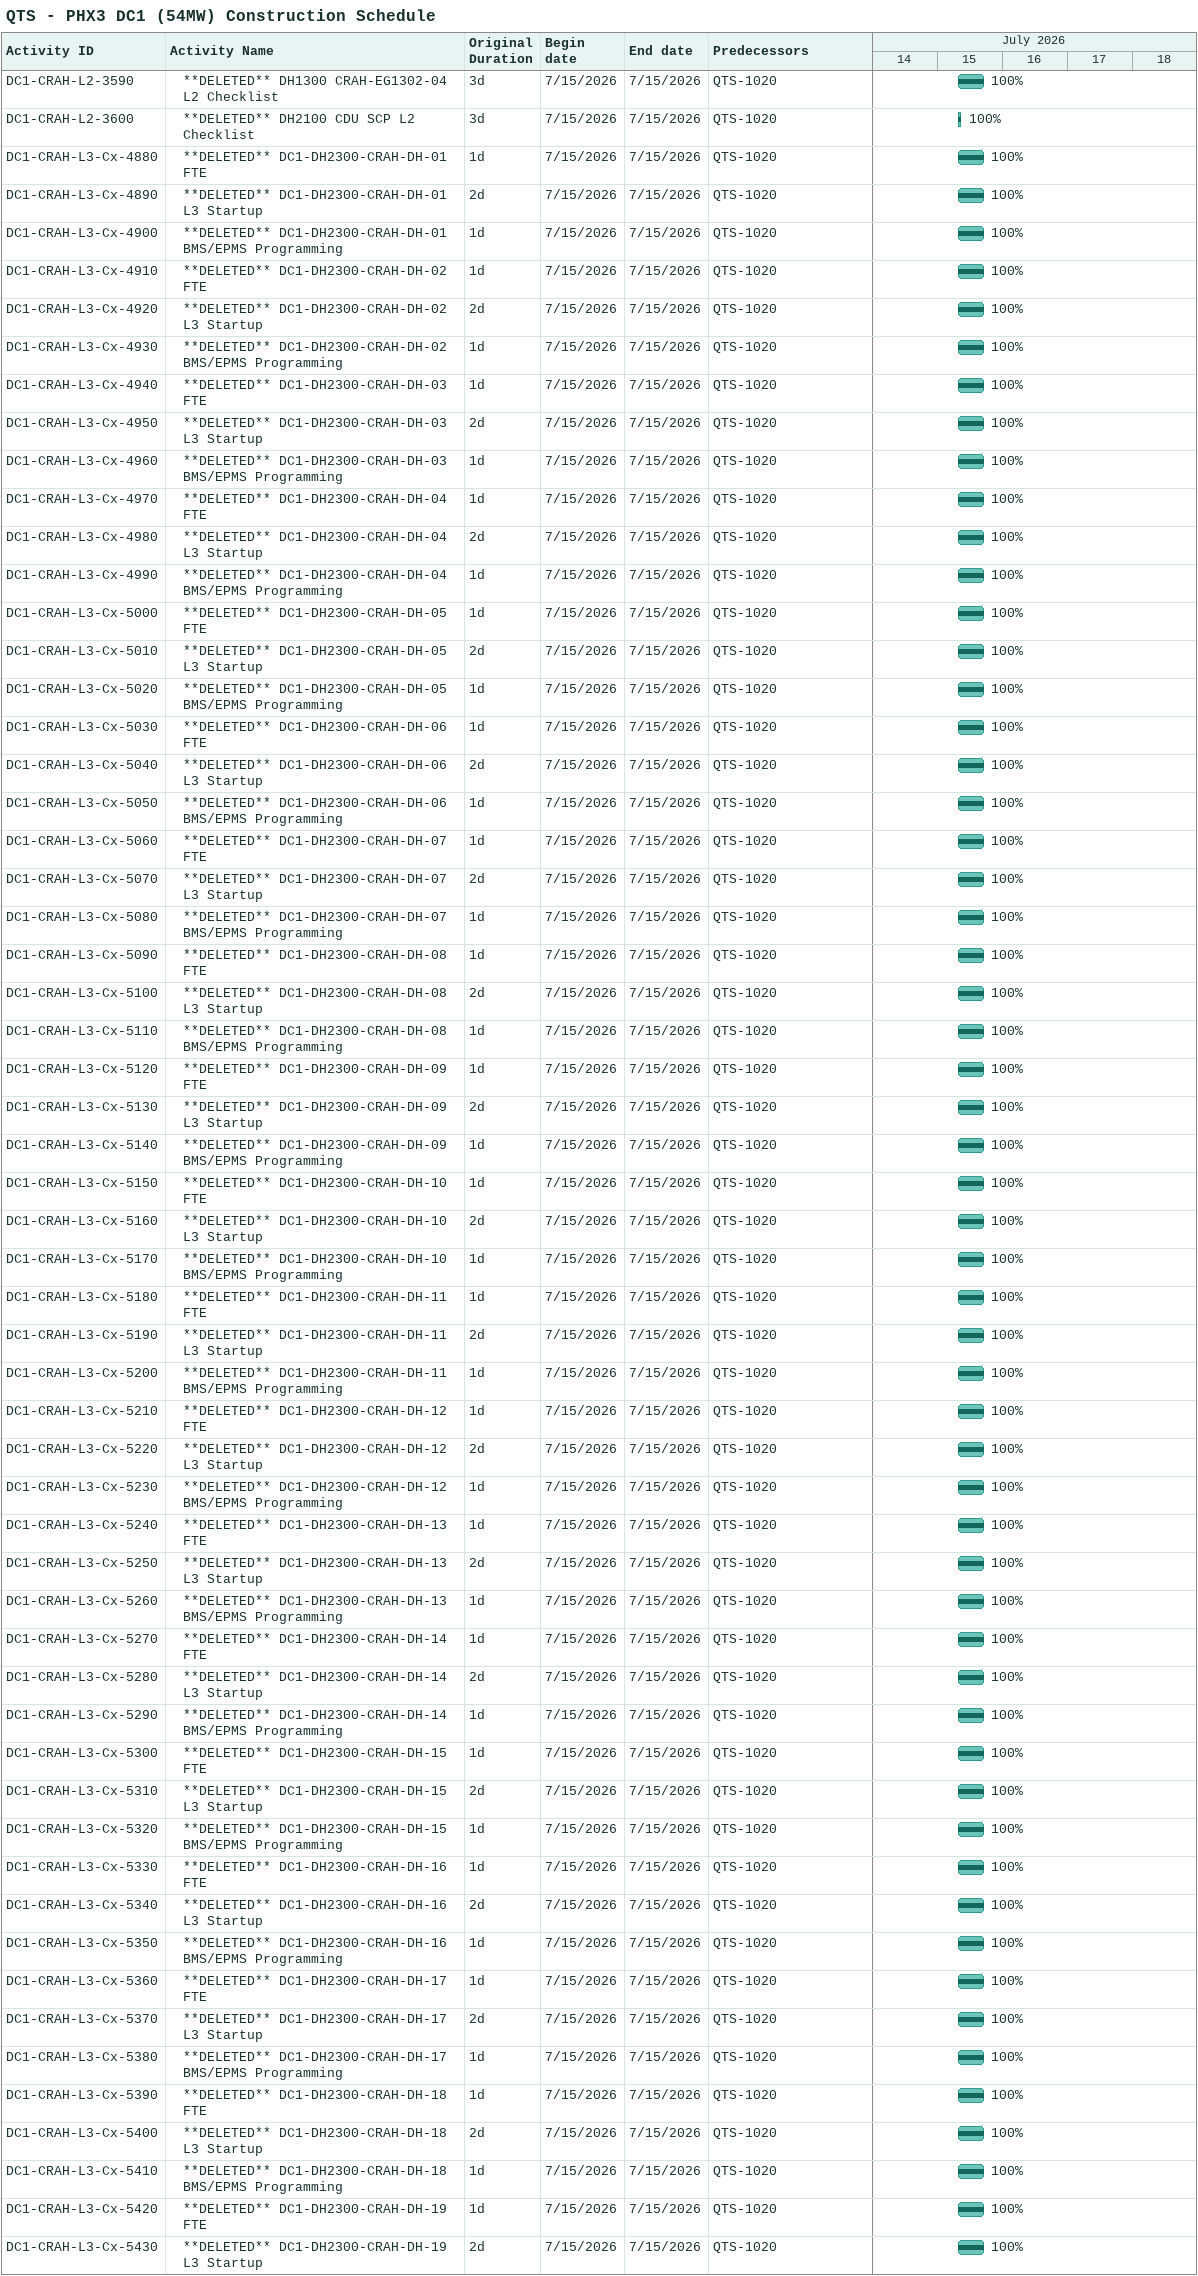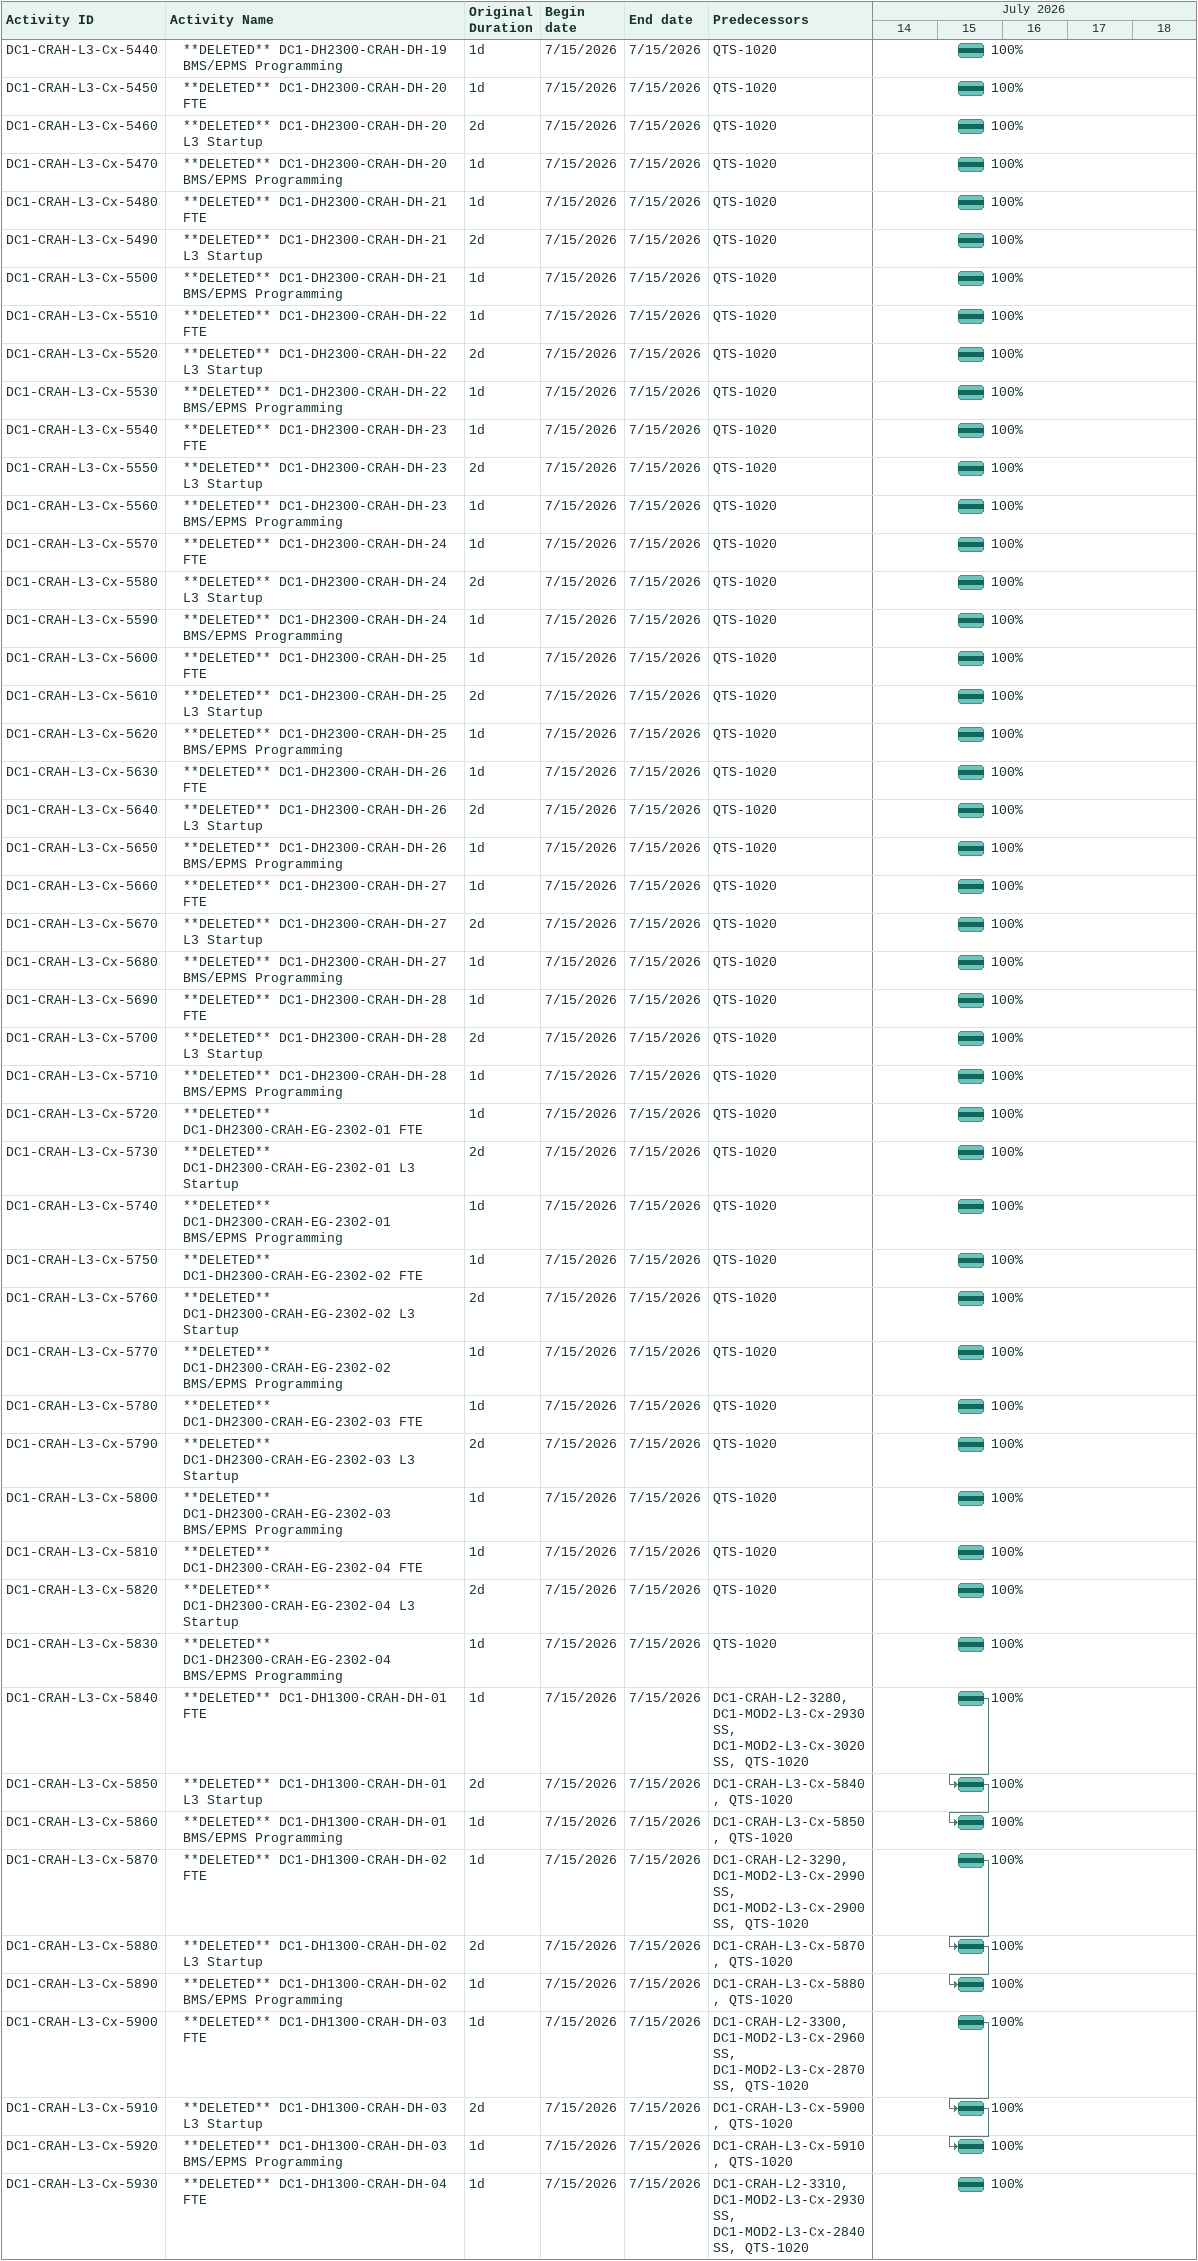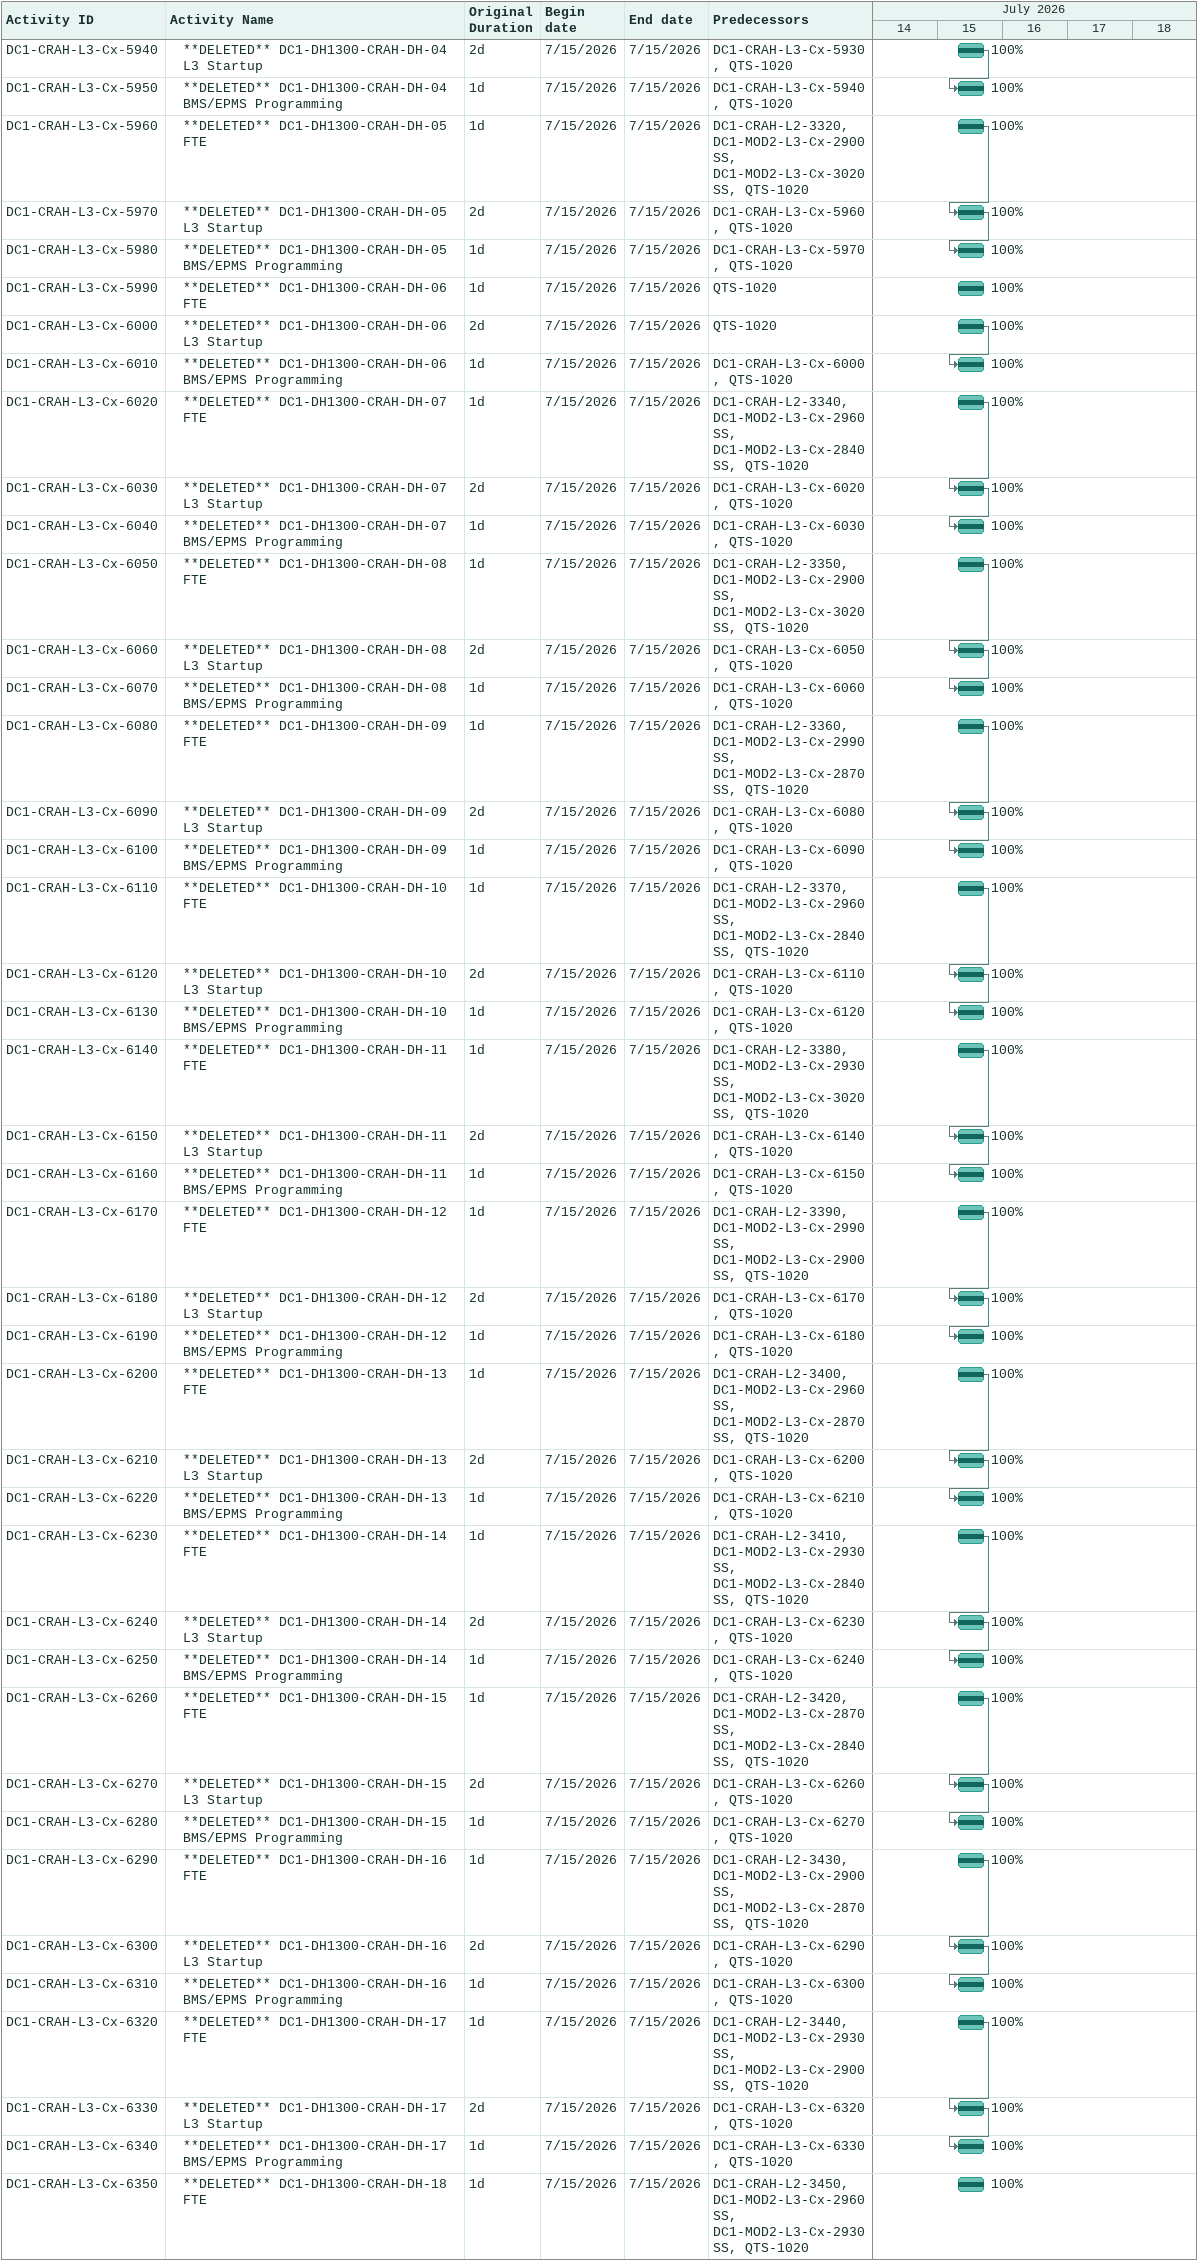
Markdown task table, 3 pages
QTS - PHX3 DC1 (54MW) Construction Schedule

| ID | Level | Task | Original duration | Start | Finish | Predecessors | % complete |
|---|---|---|---|---|---|---|---|
| DC1-CRAH-L2-3590 | 2 | **DELETED** DH1300 CRAH-EG1302-04 L2 Checklist | 3d | 2026-07-15 | 2026-07-15 | QTS-1020 | 100 |
| DC1-CRAH-L2-3600 | 2 | **DELETED** DH2100 CDU SCP L2 Checklist | 3d | 2026-07-15 | 2026-07-15 | QTS-1020 | 100 |
| DC1-CRAH-L3-Cx-4880 | 2 | **DELETED** DC1-DH2300-CRAH-DH-01 FTE | 1d | 2026-07-15 | 2026-07-15 | QTS-1020 | 100 |
| DC1-CRAH-L3-Cx-4890 | 2 | **DELETED** DC1-DH2300-CRAH-DH-01 L3 Startup | 2d | 2026-07-15 | 2026-07-15 | QTS-1020 | 100 |
| DC1-CRAH-L3-Cx-4900 | 2 | **DELETED** DC1-DH2300-CRAH-DH-01 BMS/EPMS Programming | 1d | 2026-07-15 | 2026-07-15 | QTS-1020 | 100 |
| DC1-CRAH-L3-Cx-4910 | 2 | **DELETED** DC1-DH2300-CRAH-DH-02 FTE | 1d | 2026-07-15 | 2026-07-15 | QTS-1020 | 100 |
| DC1-CRAH-L3-Cx-4920 | 2 | **DELETED** DC1-DH2300-CRAH-DH-02 L3 Startup | 2d | 2026-07-15 | 2026-07-15 | QTS-1020 | 100 |
| DC1-CRAH-L3-Cx-4930 | 2 | **DELETED** DC1-DH2300-CRAH-DH-02 BMS/EPMS Programming | 1d | 2026-07-15 | 2026-07-15 | QTS-1020 | 100 |
| DC1-CRAH-L3-Cx-4940 | 2 | **DELETED** DC1-DH2300-CRAH-DH-03 FTE | 1d | 2026-07-15 | 2026-07-15 | QTS-1020 | 100 |
| DC1-CRAH-L3-Cx-4950 | 2 | **DELETED** DC1-DH2300-CRAH-DH-03 L3 Startup | 2d | 2026-07-15 | 2026-07-15 | QTS-1020 | 100 |
| DC1-CRAH-L3-Cx-4960 | 2 | **DELETED** DC1-DH2300-CRAH-DH-03 BMS/EPMS Programming | 1d | 2026-07-15 | 2026-07-15 | QTS-1020 | 100 |
| DC1-CRAH-L3-Cx-4970 | 2 | **DELETED** DC1-DH2300-CRAH-DH-04 FTE | 1d | 2026-07-15 | 2026-07-15 | QTS-1020 | 100 |
| DC1-CRAH-L3-Cx-4980 | 2 | **DELETED** DC1-DH2300-CRAH-DH-04 L3 Startup | 2d | 2026-07-15 | 2026-07-15 | QTS-1020 | 100 |
| DC1-CRAH-L3-Cx-4990 | 2 | **DELETED** DC1-DH2300-CRAH-DH-04 BMS/EPMS Programming | 1d | 2026-07-15 | 2026-07-15 | QTS-1020 | 100 |
| DC1-CRAH-L3-Cx-5000 | 2 | **DELETED** DC1-DH2300-CRAH-DH-05 FTE | 1d | 2026-07-15 | 2026-07-15 | QTS-1020 | 100 |
| DC1-CRAH-L3-Cx-5010 | 2 | **DELETED** DC1-DH2300-CRAH-DH-05 L3 Startup | 2d | 2026-07-15 | 2026-07-15 | QTS-1020 | 100 |
| DC1-CRAH-L3-Cx-5020 | 2 | **DELETED** DC1-DH2300-CRAH-DH-05 BMS/EPMS Programming | 1d | 2026-07-15 | 2026-07-15 | QTS-1020 | 100 |
| DC1-CRAH-L3-Cx-5030 | 2 | **DELETED** DC1-DH2300-CRAH-DH-06 FTE | 1d | 2026-07-15 | 2026-07-15 | QTS-1020 | 100 |
| DC1-CRAH-L3-Cx-5040 | 2 | **DELETED** DC1-DH2300-CRAH-DH-06 L3 Startup | 2d | 2026-07-15 | 2026-07-15 | QTS-1020 | 100 |
| DC1-CRAH-L3-Cx-5050 | 2 | **DELETED** DC1-DH2300-CRAH-DH-06 BMS/EPMS Programming | 1d | 2026-07-15 | 2026-07-15 | QTS-1020 | 100 |
| DC1-CRAH-L3-Cx-5060 | 2 | **DELETED** DC1-DH2300-CRAH-DH-07 FTE | 1d | 2026-07-15 | 2026-07-15 | QTS-1020 | 100 |
| DC1-CRAH-L3-Cx-5070 | 2 | **DELETED** DC1-DH2300-CRAH-DH-07 L3 Startup | 2d | 2026-07-15 | 2026-07-15 | QTS-1020 | 100 |
| DC1-CRAH-L3-Cx-5080 | 2 | **DELETED** DC1-DH2300-CRAH-DH-07 BMS/EPMS Programming | 1d | 2026-07-15 | 2026-07-15 | QTS-1020 | 100 |
| DC1-CRAH-L3-Cx-5090 | 2 | **DELETED** DC1-DH2300-CRAH-DH-08 FTE | 1d | 2026-07-15 | 2026-07-15 | QTS-1020 | 100 |
| DC1-CRAH-L3-Cx-5100 | 2 | **DELETED** DC1-DH2300-CRAH-DH-08 L3 Startup | 2d | 2026-07-15 | 2026-07-15 | QTS-1020 | 100 |
| DC1-CRAH-L3-Cx-5110 | 2 | **DELETED** DC1-DH2300-CRAH-DH-08 BMS/EPMS Programming | 1d | 2026-07-15 | 2026-07-15 | QTS-1020 | 100 |
| DC1-CRAH-L3-Cx-5120 | 2 | **DELETED** DC1-DH2300-CRAH-DH-09 FTE | 1d | 2026-07-15 | 2026-07-15 | QTS-1020 | 100 |
| DC1-CRAH-L3-Cx-5130 | 2 | **DELETED** DC1-DH2300-CRAH-DH-09 L3 Startup | 2d | 2026-07-15 | 2026-07-15 | QTS-1020 | 100 |
| DC1-CRAH-L3-Cx-5140 | 2 | **DELETED** DC1-DH2300-CRAH-DH-09 BMS/EPMS Programming | 1d | 2026-07-15 | 2026-07-15 | QTS-1020 | 100 |
| DC1-CRAH-L3-Cx-5150 | 2 | **DELETED** DC1-DH2300-CRAH-DH-10 FTE | 1d | 2026-07-15 | 2026-07-15 | QTS-1020 | 100 |
| DC1-CRAH-L3-Cx-5160 | 2 | **DELETED** DC1-DH2300-CRAH-DH-10 L3 Startup | 2d | 2026-07-15 | 2026-07-15 | QTS-1020 | 100 |
| DC1-CRAH-L3-Cx-5170 | 2 | **DELETED** DC1-DH2300-CRAH-DH-10 BMS/EPMS Programming | 1d | 2026-07-15 | 2026-07-15 | QTS-1020 | 100 |
| DC1-CRAH-L3-Cx-5180 | 2 | **DELETED** DC1-DH2300-CRAH-DH-11 FTE | 1d | 2026-07-15 | 2026-07-15 | QTS-1020 | 100 |
| DC1-CRAH-L3-Cx-5190 | 2 | **DELETED** DC1-DH2300-CRAH-DH-11 L3 Startup | 2d | 2026-07-15 | 2026-07-15 | QTS-1020 | 100 |
| DC1-CRAH-L3-Cx-5200 | 2 | **DELETED** DC1-DH2300-CRAH-DH-11 BMS/EPMS Programming | 1d | 2026-07-15 | 2026-07-15 | QTS-1020 | 100 |
| DC1-CRAH-L3-Cx-5210 | 2 | **DELETED** DC1-DH2300-CRAH-DH-12 FTE | 1d | 2026-07-15 | 2026-07-15 | QTS-1020 | 100 |
| DC1-CRAH-L3-Cx-5220 | 2 | **DELETED** DC1-DH2300-CRAH-DH-12 L3 Startup | 2d | 2026-07-15 | 2026-07-15 | QTS-1020 | 100 |
| DC1-CRAH-L3-Cx-5230 | 2 | **DELETED** DC1-DH2300-CRAH-DH-12 BMS/EPMS Programming | 1d | 2026-07-15 | 2026-07-15 | QTS-1020 | 100 |
| DC1-CRAH-L3-Cx-5240 | 2 | **DELETED** DC1-DH2300-CRAH-DH-13 FTE | 1d | 2026-07-15 | 2026-07-15 | QTS-1020 | 100 |
| DC1-CRAH-L3-Cx-5250 | 2 | **DELETED** DC1-DH2300-CRAH-DH-13 L3 Startup | 2d | 2026-07-15 | 2026-07-15 | QTS-1020 | 100 |
| DC1-CRAH-L3-Cx-5260 | 2 | **DELETED** DC1-DH2300-CRAH-DH-13 BMS/EPMS Programming | 1d | 2026-07-15 | 2026-07-15 | QTS-1020 | 100 |
| DC1-CRAH-L3-Cx-5270 | 2 | **DELETED** DC1-DH2300-CRAH-DH-14 FTE | 1d | 2026-07-15 | 2026-07-15 | QTS-1020 | 100 |
| DC1-CRAH-L3-Cx-5280 | 2 | **DELETED** DC1-DH2300-CRAH-DH-14 L3 Startup | 2d | 2026-07-15 | 2026-07-15 | QTS-1020 | 100 |
| DC1-CRAH-L3-Cx-5290 | 2 | **DELETED** DC1-DH2300-CRAH-DH-14 BMS/EPMS Programming | 1d | 2026-07-15 | 2026-07-15 | QTS-1020 | 100 |
| DC1-CRAH-L3-Cx-5300 | 2 | **DELETED** DC1-DH2300-CRAH-DH-15 FTE | 1d | 2026-07-15 | 2026-07-15 | QTS-1020 | 100 |
| DC1-CRAH-L3-Cx-5310 | 2 | **DELETED** DC1-DH2300-CRAH-DH-15 L3 Startup | 2d | 2026-07-15 | 2026-07-15 | QTS-1020 | 100 |
| DC1-CRAH-L3-Cx-5320 | 2 | **DELETED** DC1-DH2300-CRAH-DH-15 BMS/EPMS Programming | 1d | 2026-07-15 | 2026-07-15 | QTS-1020 | 100 |
| DC1-CRAH-L3-Cx-5330 | 2 | **DELETED** DC1-DH2300-CRAH-DH-16 FTE | 1d | 2026-07-15 | 2026-07-15 | QTS-1020 | 100 |
| DC1-CRAH-L3-Cx-5340 | 2 | **DELETED** DC1-DH2300-CRAH-DH-16 L3 Startup | 2d | 2026-07-15 | 2026-07-15 | QTS-1020 | 100 |
| DC1-CRAH-L3-Cx-5350 | 2 | **DELETED** DC1-DH2300-CRAH-DH-16 BMS/EPMS Programming | 1d | 2026-07-15 | 2026-07-15 | QTS-1020 | 100 |
| DC1-CRAH-L3-Cx-5360 | 2 | **DELETED** DC1-DH2300-CRAH-DH-17 FTE | 1d | 2026-07-15 | 2026-07-15 | QTS-1020 | 100 |
| DC1-CRAH-L3-Cx-5370 | 2 | **DELETED** DC1-DH2300-CRAH-DH-17 L3 Startup | 2d | 2026-07-15 | 2026-07-15 | QTS-1020 | 100 |
| DC1-CRAH-L3-Cx-5380 | 2 | **DELETED** DC1-DH2300-CRAH-DH-17 BMS/EPMS Programming | 1d | 2026-07-15 | 2026-07-15 | QTS-1020 | 100 |
| DC1-CRAH-L3-Cx-5390 | 2 | **DELETED** DC1-DH2300-CRAH-DH-18 FTE | 1d | 2026-07-15 | 2026-07-15 | QTS-1020 | 100 |
| DC1-CRAH-L3-Cx-5400 | 2 | **DELETED** DC1-DH2300-CRAH-DH-18 L3 Startup | 2d | 2026-07-15 | 2026-07-15 | QTS-1020 | 100 |
| DC1-CRAH-L3-Cx-5410 | 2 | **DELETED** DC1-DH2300-CRAH-DH-18 BMS/EPMS Programming | 1d | 2026-07-15 | 2026-07-15 | QTS-1020 | 100 |
| DC1-CRAH-L3-Cx-5420 | 2 | **DELETED** DC1-DH2300-CRAH-DH-19 FTE | 1d | 2026-07-15 | 2026-07-15 | QTS-1020 | 100 |
| DC1-CRAH-L3-Cx-5430 | 2 | **DELETED** DC1-DH2300-CRAH-DH-19 L3 Startup | 2d | 2026-07-15 | 2026-07-15 | QTS-1020 | 100 |
| DC1-CRAH-L3-Cx-5440 | 2 | **DELETED** DC1-DH2300-CRAH-DH-19 BMS/EPMS Programming | 1d | 2026-07-15 | 2026-07-15 | QTS-1020 | 100 |
| DC1-CRAH-L3-Cx-5450 | 2 | **DELETED** DC1-DH2300-CRAH-DH-20 FTE | 1d | 2026-07-15 | 2026-07-15 | QTS-1020 | 100 |
| DC1-CRAH-L3-Cx-5460 | 2 | **DELETED** DC1-DH2300-CRAH-DH-20 L3 Startup | 2d | 2026-07-15 | 2026-07-15 | QTS-1020 | 100 |
| DC1-CRAH-L3-Cx-5470 | 2 | **DELETED** DC1-DH2300-CRAH-DH-20 BMS/EPMS Programming | 1d | 2026-07-15 | 2026-07-15 | QTS-1020 | 100 |
| DC1-CRAH-L3-Cx-5480 | 2 | **DELETED** DC1-DH2300-CRAH-DH-21 FTE | 1d | 2026-07-15 | 2026-07-15 | QTS-1020 | 100 |
| DC1-CRAH-L3-Cx-5490 | 2 | **DELETED** DC1-DH2300-CRAH-DH-21 L3 Startup | 2d | 2026-07-15 | 2026-07-15 | QTS-1020 | 100 |
| DC1-CRAH-L3-Cx-5500 | 2 | **DELETED** DC1-DH2300-CRAH-DH-21 BMS/EPMS Programming | 1d | 2026-07-15 | 2026-07-15 | QTS-1020 | 100 |
| DC1-CRAH-L3-Cx-5510 | 2 | **DELETED** DC1-DH2300-CRAH-DH-22 FTE | 1d | 2026-07-15 | 2026-07-15 | QTS-1020 | 100 |
| DC1-CRAH-L3-Cx-5520 | 2 | **DELETED** DC1-DH2300-CRAH-DH-22 L3 Startup | 2d | 2026-07-15 | 2026-07-15 | QTS-1020 | 100 |
| DC1-CRAH-L3-Cx-5530 | 2 | **DELETED** DC1-DH2300-CRAH-DH-22 BMS/EPMS Programming | 1d | 2026-07-15 | 2026-07-15 | QTS-1020 | 100 |
| DC1-CRAH-L3-Cx-5540 | 2 | **DELETED** DC1-DH2300-CRAH-DH-23 FTE | 1d | 2026-07-15 | 2026-07-15 | QTS-1020 | 100 |
| DC1-CRAH-L3-Cx-5550 | 2 | **DELETED** DC1-DH2300-CRAH-DH-23 L3 Startup | 2d | 2026-07-15 | 2026-07-15 | QTS-1020 | 100 |
| DC1-CRAH-L3-Cx-5560 | 2 | **DELETED** DC1-DH2300-CRAH-DH-23 BMS/EPMS Programming | 1d | 2026-07-15 | 2026-07-15 | QTS-1020 | 100 |
| DC1-CRAH-L3-Cx-5570 | 2 | **DELETED** DC1-DH2300-CRAH-DH-24 FTE | 1d | 2026-07-15 | 2026-07-15 | QTS-1020 | 100 |
| DC1-CRAH-L3-Cx-5580 | 2 | **DELETED** DC1-DH2300-CRAH-DH-24 L3 Startup | 2d | 2026-07-15 | 2026-07-15 | QTS-1020 | 100 |
| DC1-CRAH-L3-Cx-5590 | 2 | **DELETED** DC1-DH2300-CRAH-DH-24 BMS/EPMS Programming | 1d | 2026-07-15 | 2026-07-15 | QTS-1020 | 100 |
| DC1-CRAH-L3-Cx-5600 | 2 | **DELETED** DC1-DH2300-CRAH-DH-25 FTE | 1d | 2026-07-15 | 2026-07-15 | QTS-1020 | 100 |
| DC1-CRAH-L3-Cx-5610 | 2 | **DELETED** DC1-DH2300-CRAH-DH-25 L3 Startup | 2d | 2026-07-15 | 2026-07-15 | QTS-1020 | 100 |
| DC1-CRAH-L3-Cx-5620 | 2 | **DELETED** DC1-DH2300-CRAH-DH-25 BMS/EPMS Programming | 1d | 2026-07-15 | 2026-07-15 | QTS-1020 | 100 |
| DC1-CRAH-L3-Cx-5630 | 2 | **DELETED** DC1-DH2300-CRAH-DH-26 FTE | 1d | 2026-07-15 | 2026-07-15 | QTS-1020 | 100 |
| DC1-CRAH-L3-Cx-5640 | 2 | **DELETED** DC1-DH2300-CRAH-DH-26 L3 Startup | 2d | 2026-07-15 | 2026-07-15 | QTS-1020 | 100 |
| DC1-CRAH-L3-Cx-5650 | 2 | **DELETED** DC1-DH2300-CRAH-DH-26 BMS/EPMS Programming | 1d | 2026-07-15 | 2026-07-15 | QTS-1020 | 100 |
| DC1-CRAH-L3-Cx-5660 | 2 | **DELETED** DC1-DH2300-CRAH-DH-27 FTE | 1d | 2026-07-15 | 2026-07-15 | QTS-1020 | 100 |
| DC1-CRAH-L3-Cx-5670 | 2 | **DELETED** DC1-DH2300-CRAH-DH-27 L3 Startup | 2d | 2026-07-15 | 2026-07-15 | QTS-1020 | 100 |
| DC1-CRAH-L3-Cx-5680 | 2 | **DELETED** DC1-DH2300-CRAH-DH-27 BMS/EPMS Programming | 1d | 2026-07-15 | 2026-07-15 | QTS-1020 | 100 |
| DC1-CRAH-L3-Cx-5690 | 2 | **DELETED** DC1-DH2300-CRAH-DH-28 FTE | 1d | 2026-07-15 | 2026-07-15 | QTS-1020 | 100 |
| DC1-CRAH-L3-Cx-5700 | 2 | **DELETED** DC1-DH2300-CRAH-DH-28 L3 Startup | 2d | 2026-07-15 | 2026-07-15 | QTS-1020 | 100 |
| DC1-CRAH-L3-Cx-5710 | 2 | **DELETED** DC1-DH2300-CRAH-DH-28 BMS/EPMS Programming | 1d | 2026-07-15 | 2026-07-15 | QTS-1020 | 100 |
| DC1-CRAH-L3-Cx-5720 | 2 | **DELETED** DC1-DH2300-CRAH-EG-2302-01 FTE | 1d | 2026-07-15 | 2026-07-15 | QTS-1020 | 100 |
| DC1-CRAH-L3-Cx-5730 | 2 | **DELETED** DC1-DH2300-CRAH-EG-2302-01 L3 Startup | 2d | 2026-07-15 | 2026-07-15 | QTS-1020 | 100 |
| DC1-CRAH-L3-Cx-5740 | 2 | **DELETED** DC1-DH2300-CRAH-EG-2302-01 BMS/EPMS Programming | 1d | 2026-07-15 | 2026-07-15 | QTS-1020 | 100 |
| DC1-CRAH-L3-Cx-5750 | 2 | **DELETED** DC1-DH2300-CRAH-EG-2302-02 FTE | 1d | 2026-07-15 | 2026-07-15 | QTS-1020 | 100 |
| DC1-CRAH-L3-Cx-5760 | 2 | **DELETED** DC1-DH2300-CRAH-EG-2302-02 L3 Startup | 2d | 2026-07-15 | 2026-07-15 | QTS-1020 | 100 |
| DC1-CRAH-L3-Cx-5770 | 2 | **DELETED** DC1-DH2300-CRAH-EG-2302-02 BMS/EPMS Programming | 1d | 2026-07-15 | 2026-07-15 | QTS-1020 | 100 |
| DC1-CRAH-L3-Cx-5780 | 2 | **DELETED** DC1-DH2300-CRAH-EG-2302-03 FTE | 1d | 2026-07-15 | 2026-07-15 | QTS-1020 | 100 |
| DC1-CRAH-L3-Cx-5790 | 2 | **DELETED** DC1-DH2300-CRAH-EG-2302-03 L3 Startup | 2d | 2026-07-15 | 2026-07-15 | QTS-1020 | 100 |
| DC1-CRAH-L3-Cx-5800 | 2 | **DELETED** DC1-DH2300-CRAH-EG-2302-03 BMS/EPMS Programming | 1d | 2026-07-15 | 2026-07-15 | QTS-1020 | 100 |
| DC1-CRAH-L3-Cx-5810 | 2 | **DELETED** DC1-DH2300-CRAH-EG-2302-04 FTE | 1d | 2026-07-15 | 2026-07-15 | QTS-1020 | 100 |
| DC1-CRAH-L3-Cx-5820 | 2 | **DELETED** DC1-DH2300-CRAH-EG-2302-04 L3 Startup | 2d | 2026-07-15 | 2026-07-15 | QTS-1020 | 100 |
| DC1-CRAH-L3-Cx-5830 | 2 | **DELETED** DC1-DH2300-CRAH-EG-2302-04 BMS/EPMS Programming | 1d | 2026-07-15 | 2026-07-15 | QTS-1020 | 100 |
| DC1-CRAH-L3-Cx-5840 | 2 | **DELETED** DC1-DH1300-CRAH-DH-01 FTE | 1d | 2026-07-15 | 2026-07-15 | DC1-CRAH-L2-3280, DC1-MOD2-L3-Cx-2930SS, DC1-MOD2-L3-Cx-3020SS, QTS-1020 | 100 |
| DC1-CRAH-L3-Cx-5850 | 2 | **DELETED** DC1-DH1300-CRAH-DH-01 L3 Startup | 2d | 2026-07-15 | 2026-07-15 | DC1-CRAH-L3-Cx-5840, QTS-1020 | 100 |
| DC1-CRAH-L3-Cx-5860 | 2 | **DELETED** DC1-DH1300-CRAH-DH-01 BMS/EPMS Programming | 1d | 2026-07-15 | 2026-07-15 | DC1-CRAH-L3-Cx-5850, QTS-1020 | 100 |
| DC1-CRAH-L3-Cx-5870 | 2 | **DELETED** DC1-DH1300-CRAH-DH-02 FTE | 1d | 2026-07-15 | 2026-07-15 | DC1-CRAH-L2-3290, DC1-MOD2-L3-Cx-2990SS, DC1-MOD2-L3-Cx-2900SS, QTS-1020 | 100 |
| DC1-CRAH-L3-Cx-5880 | 2 | **DELETED** DC1-DH1300-CRAH-DH-02 L3 Startup | 2d | 2026-07-15 | 2026-07-15 | DC1-CRAH-L3-Cx-5870, QTS-1020 | 100 |
| DC1-CRAH-L3-Cx-5890 | 2 | **DELETED** DC1-DH1300-CRAH-DH-02 BMS/EPMS Programming | 1d | 2026-07-15 | 2026-07-15 | DC1-CRAH-L3-Cx-5880, QTS-1020 | 100 |
| DC1-CRAH-L3-Cx-5900 | 2 | **DELETED** DC1-DH1300-CRAH-DH-03 FTE | 1d | 2026-07-15 | 2026-07-15 | DC1-CRAH-L2-3300, DC1-MOD2-L3-Cx-2960SS, DC1-MOD2-L3-Cx-2870SS, QTS-1020 | 100 |
| DC1-CRAH-L3-Cx-5910 | 2 | **DELETED** DC1-DH1300-CRAH-DH-03 L3 Startup | 2d | 2026-07-15 | 2026-07-15 | DC1-CRAH-L3-Cx-5900, QTS-1020 | 100 |
| DC1-CRAH-L3-Cx-5920 | 2 | **DELETED** DC1-DH1300-CRAH-DH-03 BMS/EPMS Programming | 1d | 2026-07-15 | 2026-07-15 | DC1-CRAH-L3-Cx-5910, QTS-1020 | 100 |
| DC1-CRAH-L3-Cx-5930 | 2 | **DELETED** DC1-DH1300-CRAH-DH-04 FTE | 1d | 2026-07-15 | 2026-07-15 | DC1-CRAH-L2-3310, DC1-MOD2-L3-Cx-2930SS, DC1-MOD2-L3-Cx-2840SS, QTS-1020 | 100 |
| DC1-CRAH-L3-Cx-5940 | 2 | **DELETED** DC1-DH1300-CRAH-DH-04 L3 Startup | 2d | 2026-07-15 | 2026-07-15 | DC1-CRAH-L3-Cx-5930, QTS-1020 | 100 |
| DC1-CRAH-L3-Cx-5950 | 2 | **DELETED** DC1-DH1300-CRAH-DH-04 BMS/EPMS Programming | 1d | 2026-07-15 | 2026-07-15 | DC1-CRAH-L3-Cx-5940, QTS-1020 | 100 |
| DC1-CRAH-L3-Cx-5960 | 2 | **DELETED** DC1-DH1300-CRAH-DH-05 FTE | 1d | 2026-07-15 | 2026-07-15 | DC1-CRAH-L2-3320, DC1-MOD2-L3-Cx-2900SS, DC1-MOD2-L3-Cx-3020SS, QTS-1020 | 100 |
| DC1-CRAH-L3-Cx-5970 | 2 | **DELETED** DC1-DH1300-CRAH-DH-05 L3 Startup | 2d | 2026-07-15 | 2026-07-15 | DC1-CRAH-L3-Cx-5960, QTS-1020 | 100 |
| DC1-CRAH-L3-Cx-5980 | 2 | **DELETED** DC1-DH1300-CRAH-DH-05 BMS/EPMS Programming | 1d | 2026-07-15 | 2026-07-15 | DC1-CRAH-L3-Cx-5970, QTS-1020 | 100 |
| DC1-CRAH-L3-Cx-5990 | 2 | **DELETED** DC1-DH1300-CRAH-DH-06 FTE | 1d | 2026-07-15 | 2026-07-15 | QTS-1020 | 100 |
| DC1-CRAH-L3-Cx-6000 | 2 | **DELETED** DC1-DH1300-CRAH-DH-06 L3 Startup | 2d | 2026-07-15 | 2026-07-15 | QTS-1020 | 100 |
| DC1-CRAH-L3-Cx-6010 | 2 | **DELETED** DC1-DH1300-CRAH-DH-06 BMS/EPMS Programming | 1d | 2026-07-15 | 2026-07-15 | DC1-CRAH-L3-Cx-6000, QTS-1020 | 100 |
| DC1-CRAH-L3-Cx-6020 | 2 | **DELETED** DC1-DH1300-CRAH-DH-07 FTE | 1d | 2026-07-15 | 2026-07-15 | DC1-CRAH-L2-3340, DC1-MOD2-L3-Cx-2960SS, DC1-MOD2-L3-Cx-2840SS, QTS-1020 | 100 |
| DC1-CRAH-L3-Cx-6030 | 2 | **DELETED** DC1-DH1300-CRAH-DH-07 L3 Startup | 2d | 2026-07-15 | 2026-07-15 | DC1-CRAH-L3-Cx-6020, QTS-1020 | 100 |
| DC1-CRAH-L3-Cx-6040 | 2 | **DELETED** DC1-DH1300-CRAH-DH-07 BMS/EPMS Programming | 1d | 2026-07-15 | 2026-07-15 | DC1-CRAH-L3-Cx-6030, QTS-1020 | 100 |
| DC1-CRAH-L3-Cx-6050 | 2 | **DELETED** DC1-DH1300-CRAH-DH-08 FTE | 1d | 2026-07-15 | 2026-07-15 | DC1-CRAH-L2-3350, DC1-MOD2-L3-Cx-2900SS, DC1-MOD2-L3-Cx-3020SS, QTS-1020 | 100 |
| DC1-CRAH-L3-Cx-6060 | 2 | **DELETED** DC1-DH1300-CRAH-DH-08 L3 Startup | 2d | 2026-07-15 | 2026-07-15 | DC1-CRAH-L3-Cx-6050, QTS-1020 | 100 |
| DC1-CRAH-L3-Cx-6070 | 2 | **DELETED** DC1-DH1300-CRAH-DH-08 BMS/EPMS Programming | 1d | 2026-07-15 | 2026-07-15 | DC1-CRAH-L3-Cx-6060, QTS-1020 | 100 |
| DC1-CRAH-L3-Cx-6080 | 2 | **DELETED** DC1-DH1300-CRAH-DH-09 FTE | 1d | 2026-07-15 | 2026-07-15 | DC1-CRAH-L2-3360, DC1-MOD2-L3-Cx-2990SS, DC1-MOD2-L3-Cx-2870SS, QTS-1020 | 100 |
| DC1-CRAH-L3-Cx-6090 | 2 | **DELETED** DC1-DH1300-CRAH-DH-09 L3 Startup | 2d | 2026-07-15 | 2026-07-15 | DC1-CRAH-L3-Cx-6080, QTS-1020 | 100 |
| DC1-CRAH-L3-Cx-6100 | 2 | **DELETED** DC1-DH1300-CRAH-DH-09 BMS/EPMS Programming | 1d | 2026-07-15 | 2026-07-15 | DC1-CRAH-L3-Cx-6090, QTS-1020 | 100 |
| DC1-CRAH-L3-Cx-6110 | 2 | **DELETED** DC1-DH1300-CRAH-DH-10 FTE | 1d | 2026-07-15 | 2026-07-15 | DC1-CRAH-L2-3370, DC1-MOD2-L3-Cx-2960SS, DC1-MOD2-L3-Cx-2840SS, QTS-1020 | 100 |
| DC1-CRAH-L3-Cx-6120 | 2 | **DELETED** DC1-DH1300-CRAH-DH-10 L3 Startup | 2d | 2026-07-15 | 2026-07-15 | DC1-CRAH-L3-Cx-6110, QTS-1020 | 100 |
| DC1-CRAH-L3-Cx-6130 | 2 | **DELETED** DC1-DH1300-CRAH-DH-10 BMS/EPMS Programming | 1d | 2026-07-15 | 2026-07-15 | DC1-CRAH-L3-Cx-6120, QTS-1020 | 100 |
| DC1-CRAH-L3-Cx-6140 | 2 | **DELETED** DC1-DH1300-CRAH-DH-11 FTE | 1d | 2026-07-15 | 2026-07-15 | DC1-CRAH-L2-3380, DC1-MOD2-L3-Cx-2930SS, DC1-MOD2-L3-Cx-3020SS, QTS-1020 | 100 |
| DC1-CRAH-L3-Cx-6150 | 2 | **DELETED** DC1-DH1300-CRAH-DH-11 L3 Startup | 2d | 2026-07-15 | 2026-07-15 | DC1-CRAH-L3-Cx-6140, QTS-1020 | 100 |
| DC1-CRAH-L3-Cx-6160 | 2 | **DELETED** DC1-DH1300-CRAH-DH-11 BMS/EPMS Programming | 1d | 2026-07-15 | 2026-07-15 | DC1-CRAH-L3-Cx-6150, QTS-1020 | 100 |
| DC1-CRAH-L3-Cx-6170 | 2 | **DELETED** DC1-DH1300-CRAH-DH-12 FTE | 1d | 2026-07-15 | 2026-07-15 | DC1-CRAH-L2-3390, DC1-MOD2-L3-Cx-2990SS, DC1-MOD2-L3-Cx-2900SS, QTS-1020 | 100 |
| DC1-CRAH-L3-Cx-6180 | 2 | **DELETED** DC1-DH1300-CRAH-DH-12 L3 Startup | 2d | 2026-07-15 | 2026-07-15 | DC1-CRAH-L3-Cx-6170, QTS-1020 | 100 |
| DC1-CRAH-L3-Cx-6190 | 2 | **DELETED** DC1-DH1300-CRAH-DH-12 BMS/EPMS Programming | 1d | 2026-07-15 | 2026-07-15 | DC1-CRAH-L3-Cx-6180, QTS-1020 | 100 |
| DC1-CRAH-L3-Cx-6200 | 2 | **DELETED** DC1-DH1300-CRAH-DH-13 FTE | 1d | 2026-07-15 | 2026-07-15 | DC1-CRAH-L2-3400, DC1-MOD2-L3-Cx-2960SS, DC1-MOD2-L3-Cx-2870SS, QTS-1020 | 100 |
| DC1-CRAH-L3-Cx-6210 | 2 | **DELETED** DC1-DH1300-CRAH-DH-13 L3 Startup | 2d | 2026-07-15 | 2026-07-15 | DC1-CRAH-L3-Cx-6200, QTS-1020 | 100 |
| DC1-CRAH-L3-Cx-6220 | 2 | **DELETED** DC1-DH1300-CRAH-DH-13 BMS/EPMS Programming | 1d | 2026-07-15 | 2026-07-15 | DC1-CRAH-L3-Cx-6210, QTS-1020 | 100 |
| DC1-CRAH-L3-Cx-6230 | 2 | **DELETED** DC1-DH1300-CRAH-DH-14 FTE | 1d | 2026-07-15 | 2026-07-15 | DC1-CRAH-L2-3410, DC1-MOD2-L3-Cx-2930SS, DC1-MOD2-L3-Cx-2840SS, QTS-1020 | 100 |
| DC1-CRAH-L3-Cx-6240 | 2 | **DELETED** DC1-DH1300-CRAH-DH-14 L3 Startup | 2d | 2026-07-15 | 2026-07-15 | DC1-CRAH-L3-Cx-6230, QTS-1020 | 100 |
| DC1-CRAH-L3-Cx-6250 | 2 | **DELETED** DC1-DH1300-CRAH-DH-14 BMS/EPMS Programming | 1d | 2026-07-15 | 2026-07-15 | DC1-CRAH-L3-Cx-6240, QTS-1020 | 100 |
| DC1-CRAH-L3-Cx-6260 | 2 | **DELETED** DC1-DH1300-CRAH-DH-15 FTE | 1d | 2026-07-15 | 2026-07-15 | DC1-CRAH-L2-3420, DC1-MOD2-L3-Cx-2870SS, DC1-MOD2-L3-Cx-2840SS, QTS-1020 | 100 |
| DC1-CRAH-L3-Cx-6270 | 2 | **DELETED** DC1-DH1300-CRAH-DH-15 L3 Startup | 2d | 2026-07-15 | 2026-07-15 | DC1-CRAH-L3-Cx-6260, QTS-1020 | 100 |
| DC1-CRAH-L3-Cx-6280 | 2 | **DELETED** DC1-DH1300-CRAH-DH-15 BMS/EPMS Programming | 1d | 2026-07-15 | 2026-07-15 | DC1-CRAH-L3-Cx-6270, QTS-1020 | 100 |
| DC1-CRAH-L3-Cx-6290 | 2 | **DELETED** DC1-DH1300-CRAH-DH-16 FTE | 1d | 2026-07-15 | 2026-07-15 | DC1-CRAH-L2-3430, DC1-MOD2-L3-Cx-2900SS, DC1-MOD2-L3-Cx-2870SS, QTS-1020 | 100 |
| DC1-CRAH-L3-Cx-6300 | 2 | **DELETED** DC1-DH1300-CRAH-DH-16 L3 Startup | 2d | 2026-07-15 | 2026-07-15 | DC1-CRAH-L3-Cx-6290, QTS-1020 | 100 |
| DC1-CRAH-L3-Cx-6310 | 2 | **DELETED** DC1-DH1300-CRAH-DH-16 BMS/EPMS Programming | 1d | 2026-07-15 | 2026-07-15 | DC1-CRAH-L3-Cx-6300, QTS-1020 | 100 |
| DC1-CRAH-L3-Cx-6320 | 2 | **DELETED** DC1-DH1300-CRAH-DH-17 FTE | 1d | 2026-07-15 | 2026-07-15 | DC1-CRAH-L2-3440, DC1-MOD2-L3-Cx-2930SS, DC1-MOD2-L3-Cx-2900SS, QTS-1020 | 100 |
| DC1-CRAH-L3-Cx-6330 | 2 | **DELETED** DC1-DH1300-CRAH-DH-17 L3 Startup | 2d | 2026-07-15 | 2026-07-15 | DC1-CRAH-L3-Cx-6320, QTS-1020 | 100 |
| DC1-CRAH-L3-Cx-6340 | 2 | **DELETED** DC1-DH1300-CRAH-DH-17 BMS/EPMS Programming | 1d | 2026-07-15 | 2026-07-15 | DC1-CRAH-L3-Cx-6330, QTS-1020 | 100 |
| DC1-CRAH-L3-Cx-6350 | 2 | **DELETED** DC1-DH1300-CRAH-DH-18 FTE | 1d | 2026-07-15 | 2026-07-15 | DC1-CRAH-L2-3450, DC1-MOD2-L3-Cx-2960SS, DC1-MOD2-L3-Cx-2930SS, QTS-1020 | 100 |
